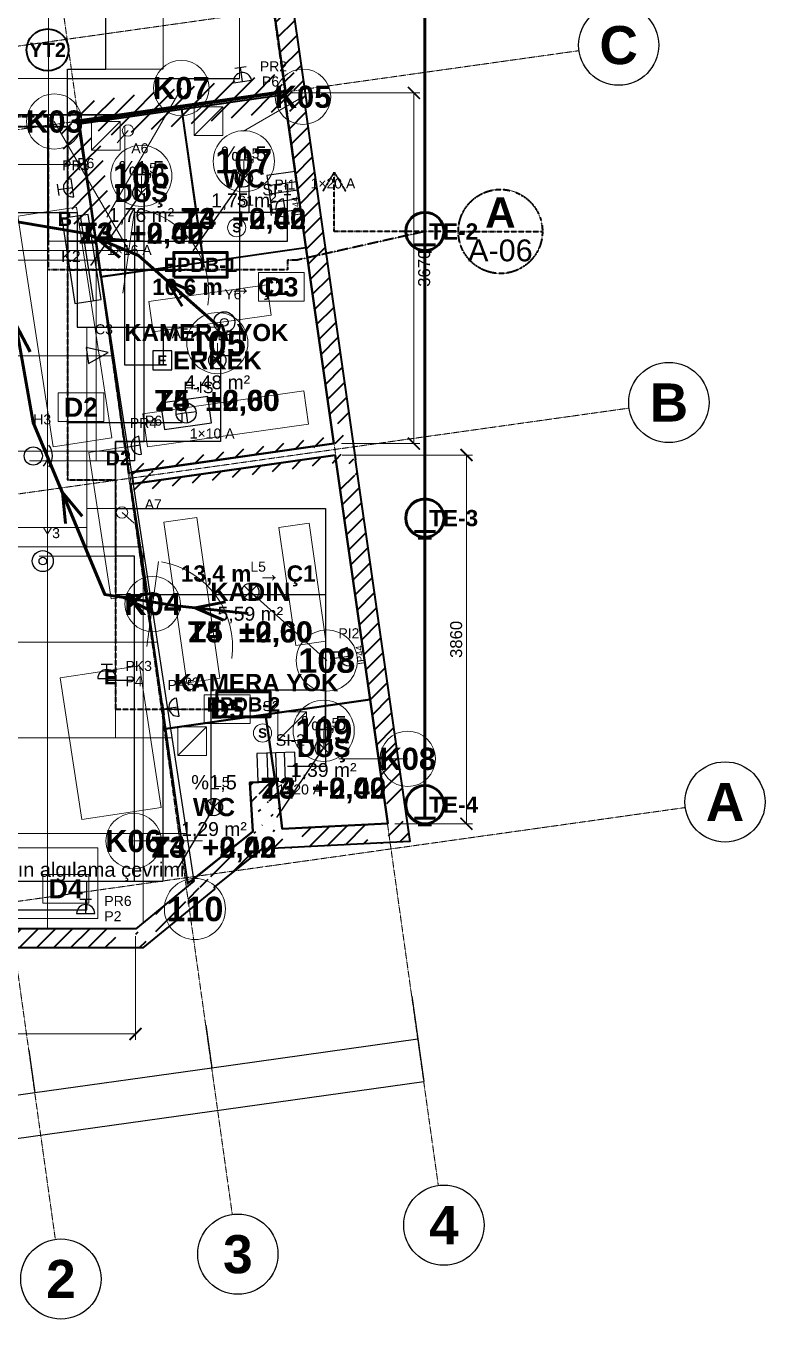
# Model space of a CAD drawing. Header units: millimetres. Extents: x -4770 to 15512, y -5017 to 16972.
# Drawn here: x 7772 to 15512, y -4085 to 9452 of the extents above; entities that cross this region are included whole.
import ezdxf
from ezdxf.enums import TextEntityAlignment as Align

# ---------------------------------------------------------------- set-up
doc = ezdxf.new("R2010")
doc.units = ezdxf.units.MM
doc.linetypes.add('DASHDOT', pattern=[3.556, 2.54, -0.508, 0, -0.508])
doc.linetypes.add('DASHED', pattern=[1.524, 1.27, -0.254])
for name, color, linetype, lineweight in [('A-DUVAR-MEVCUT', 8, 'Continuous', 35), ('A-DUVAR-YENI', 1, 'Continuous', 35), ('A-EKIPMAN', 9, 'Continuous', 18), ('A-KAPI', 8, 'Continuous', 18), ('A-KESIT-HAT', 1, 'DASHDOT', 35), ('A-MAHAL', 250, 'Continuous', 18), ('A-MOBILYA', 9, 'Continuous', 18), ('A-TAVAN-KAPAK', 150, 'Continuous', 18), ('A-TAVAN-SINIR', 150, 'Continuous', 25), ('A-TAVAN-YAZI', 150, 'Continuous', 13), ('A-YANGIN-EKIP', 1, 'Continuous', 35), ('A-YANGIN-KACIS', 3, 'Continuous', 50), ('A-YAZI', 7, 'Continuous', 13), ('A-ZEMIN-DERZ', 253, 'Continuous', 13), ('A-ZEMIN-SINIR', 30, 'Continuous', 25), ('A-ZEMIN-YAZI', 30, 'Continuous', 13), ('E-AYD-ACIL', 3, 'Continuous', 25), ('E-AYD-ANAHTAR', 2, 'Continuous', 18), ('E-AYD-DOWNLIGHT', 2, 'Continuous', 25), ('E-AYD-LINYE', 2, 'Continuous', 25), ('E-AYD-SORTI', 2, 'DASHED', 18), ('E-KUVVET-CIHAZ', 5, 'Continuous', 25), ('E-KUVVET-LINYE', 5, 'Continuous', 25), ('E-KUVVET-PRIZ', 5, 'Continuous', 25), ('E-TOPRAK-BARA', 3, 'Continuous', 50), ('E-TOPRAK-ELEKTROT', 3, 'Continuous', 50), ('E-TOPRAK-ILETKEN', 3, 'DASHDOT', 35), ('E-TOPRAK-SERIT', 3, 'Continuous', 50), ('E-TOPRAK-YAZI', 3, 'Continuous', 13), ('E-YAZI', 7, 'Continuous', 13), ('E-ZAYIF-KAMERA', 6, 'Continuous', 25), ('E-ZAYIF-LINYE', 6, 'DASHED', 13), ('E-ZAYIF-SES', 6, 'Continuous', 25), ('E-ZAYIF-TAVA', 6, 'Continuous', 18), ('E-ZAYIF-YANGIN', 1, 'Continuous', 25), ('G-AKS-BALON', 8, 'Continuous', 25), ('G-AKS-HAT', 8, 'DASHDOT', 18), ('G-OLCU', 7, 'Continuous', 13), ('G-OLCU-ZINCIR', 7, 'Continuous', 13)]:
    doc.layers.add(name, color=color, linetype=linetype, lineweight=lineweight)
doc.styles.add('GYM', font='arial.ttf')
doc.styles.add('GYM-B', font='arialbd.ttf')
doc.styles.add('OpenSansCondensed-Light', font='OpenSansCondensed-Light.ttf')
doc.dimstyles.new('EZDXF', dxfattribs={"dimtxt": 0.25, "dimasz": 0.175, "dimexe": 0.375, "dimexo": 0.125, "dimgap": 0.1, "dimtad": 1, "dimlfac": 100, "dimzin": 12, "dimdsep": 46, "dimtxsty": 'OpenSansCondensed-Light', "dimblk": 'ARCHTICK', "dimcen": 2.5, "dimazin": 3, "dimtfac": 0.5, "dimtmove": 2, "dimatfit": 3})
doc.dimstyles.new('GYM-50', dxfattribs={"dimscale": 50, "dimtxt": 2.5, "dimasz": 2.5, "dimexe": 1.25, "dimexo": 1.5, "dimgap": 0.9, "dimtad": 1, "dimdec": 0, "dimtxsty": 'GYM', "dimblk": 'ARCHTICK', "dimcen": 2.5, "dimclrd": 7, "dimclre": 7, "dimclrt": 7, "dimazin": 3, "dimtfac": 1, "dimtmove": 0, "dimatfit": 3, "dimlwd": 18, "dimlwe": 13})

# ---------------------------------------------------------------- blocks, each defined once
blk = doc.blocks.new('_ARCHTICK')
at = {"color": 0, "linetype": 'BYBLOCK', "const_width": 0.15}
blk.add_lwpolyline([(-0.5, -0.5), (0.5, 0.5)], dxfattribs=at)
blk = doc.blocks.new('E_DOWNLIGHT')
for p, q in [((-64, -64), (64, 64)), ((-64, 64), (64, -64))]:
    blk.add_line(p, q)
blk.add_circle((0, 0), 90)
at = {"style": 'GYM'}
blk.add_attdef('LINYE', (0, 210), '', height=105, dxfattribs=at)
blk = doc.blocks.new('E_ACIL')
blk.add_lwpolyline([(-100, -100), (100, -100), (100, 100), (-100, 100)], close=True)
at = {"style": 'GYM-B'}
blk.add_text('E', height=110, dxfattribs=at).set_placement((0, 0), align=Align.MIDDLE_CENTER)
at = {"style": 'GYM'}
blk.add_attdef('KOD', (0, 230), '', height=105, dxfattribs=at)
blk = doc.blocks.new('E_ANAHTAR')
blk.add_line((0, 0), (130, 110))
blk.add_circle((0, 0), 60)
at = {"style": 'GYM'}
blk.add_attdef('KOD', (0, 240), '', height=105, dxfattribs=at)
blk = doc.blocks.new('E_SENSOR')
blk.add_circle((0, 0), 95)
at = {"style": 'GYM-B'}
blk.add_text('S', height=100, dxfattribs=at).set_placement((0, 0), align=Align.MIDDLE_CENTER)
at = {"style": 'GYM'}
blk.add_attdef('KOD', (0, 230), '', height=105, dxfattribs=at)
blk = doc.blocks.new('E_PRIZ')
for p, q in [((-60, 150), (60, 150)), ((0, 0), (0, 150)), ((-95, 0), (95, 0))]:
    blk.add_line(p, q)
blk.add_arc((0, 0), 95, 0, 180)
at = {"style": 'GYM'}
for tag, p in [('KOD', (195, 80)), ('LINYE', (195, -80))]:
    blk.add_attdef(tag, p, '', height=105, dxfattribs=at)
blk = doc.blocks.new('E_PRIZ_IP44')
for p, q in [((-60, 150), (60, 150)), ((0, 0), (0, 150)), ((-95, 0), (95, 0))]:
    blk.add_line(p, q)
blk.add_arc((0, 0), 95, 0, 180)
at = {"style": 'GYM'}
blk.add_text('IP44', height=70, dxfattribs=at).set_placement((0, -120), align=Align.MIDDLE_CENTER)
blk.add_attdef('KOD', (205, 80), '', height=105, dxfattribs=at)
blk = doc.blocks.new('M_KLIMA_IC')
blk.add_line((-450, -60), (450, -60))
blk.add_lwpolyline([(-450, -140), (450, -140), (450, 140), (-450, 140)], close=True)
at = {"style": 'GYM'}
for tag, p, height in [('KOD', (0, 215), 120), ('KAPASITE', (0, -270), 105)]:
    blk.add_attdef(tag, p, '', height=height, dxfattribs=at)
blk = doc.blocks.new('M_ISITICI')
for p, q in [((-90, -150), (-90, 150)), ((0, -150), (0, 150)), ((90, -150), (90, 150))]:
    blk.add_line(p, q)
blk.add_lwpolyline([(-200, -150), (200, -150), (200, 150), (-200, 150)], close=True)
at = {"style": 'GYM'}
for tag, p, height in [('KOD', (0, 225), 120), ('GUC', (0, -285), 105)]:
    blk.add_attdef(tag, p, '', height=height, dxfattribs=at)
blk = doc.blocks.new('M_FAN')
for q in [(-105, 0), (0, 105), (105, 0), (0, -105)]:
    blk.add_line((0, 0), q)
blk.add_lwpolyline([(-250, -140), (250, -140), (250, 140), (-250, 140)], close=True)
blk.add_circle((0, 0), 105)
at = {"style": 'GYM'}
for tag, p, height in [('KOD', (0, 210), 120), ('TANIM', (0, -270), 105)]:
    blk.add_attdef(tag, p, '', height=height, dxfattribs=at)
blk = doc.blocks.new('E_KAMERA')
blk.add_lwpolyline([(-110, -85), (110, 0), (-110, 85)], close=True)
at = {"style": 'GYM'}
blk.add_attdef('KOD', (0, 210), '', height=105, dxfattribs=at)
blk = doc.blocks.new('E_HOPARLOR')
blk.add_circle((0, 0), 95)
for radius, start, end in [(150, -45, 45), (200, -35, 35)]:
    blk.add_arc((0, 0), radius, start, end)
at = {"style": 'GYM'}
blk.add_attdef('KOD', (0, 330), '', height=105, dxfattribs=at)
blk = doc.blocks.new('E_DEDEKTOR')
for radius in [110, 40]:
    blk.add_circle((0, 0), radius)
at = {"style": 'GYM'}
blk.add_attdef('KOD', (0, 240), '', height=105, dxfattribs=at)

msp = doc.modelspace()

# ---------------------------------------------------------------- hatches: boundary and pattern name
at = {"layer": 'A-DUVAR-MEVCUT'}
h = msp.add_hatch(dxfattribs=at)
h.set_pattern_fill('ANSI31', scale=40)
h.paths.add_polyline_path([(11012, 4959), (11563, 1104), (11760.98784, 1132.29865), (11209.98784, 4987.29865)])
h.paths.add_polyline_path([(11353, 1092.99729), (11563, 1104), (11532.98444, 1314), (11735.01704, 1314), (11773, 1048.25716), (11773, 914.72839), (11377.37373, 894), (11353, 894)])
h.paths.add_polyline_path([(11563, 1104), (10456, 1046), (10466.46442, 846.27395), (11573.46442, 904.27395)])
h.paths.add_polyline_path([(10432.29032, 1256), (10456, 1046), (10666, 1057.00271), (10666, 856.72839), (10278.39157, 836.42009), (10275.47486, 862.25383), (10246, 838.72565), (10246, 1256)])
h.paths.add_polyline_path([(10456, 1046), (10400, 1542), (10201.26266, 1519.56191), (10257.26266, 1023.56191)])
h.paths.add_polyline_path([(10190, 1332), (10190, 1534.60563), (10400, 1542), (10423.70968, 1332)])
h.paths.add_polyline_path([(10400, 1542), (10116, 1532), (10123.03789, 1332.12387), (10407.03789, 1342.12387)])
h.paths.add_polyline_path([(10326, 1322), (10129.89105, 1322), (10116, 1532), (10326, 1539.39437)])
h.paths.add_polyline_path([(10116, 1532), (10150, 1018), (10349.56388, 1031.20072), (10315.56388, 1545.20072)])
h.paths.add_polyline_path([(9940, 850.36842), (10150, 1018), (10136.10895, 1228), (10360, 1228), (10360, 840.69587), (10278.39157, 836.42009), (10275.47486, 862.25383), (10207.50852, 808), (9940, 808)])
h.paths.add_polyline_path([(10150, 1018), (9527.47436, 521.07164), (9652.24609, 364.7642), (10274.77173, 861.69256)])
h.paths.add_polyline_path([(9317.47436, 322.81752), (9531, 498), (9527.47436, 521.07164), (9737.47436, 688.70322), (9737.47436, 408.70048), (9618.47696, 311.07164), (9317.47436, 311.07164)])
h.paths.add_polyline_path([(9527.47436, 521.07164), (9531, 498), (9728.70495, 528.21182), (9725.17931, 551.28346)])
h.paths.add_polyline_path([(9321, 325.71005), (9531, 498), (9527.47436, 521.07164), (9741, 691.51754), (9741, 411.59301), (9590.35551, 288), (9321, 288)])
h.paths.add_polyline_path([(9531, 498), (8924, 0), (9050.85552, -154.62108), (9657.85552, 343.37892)])
h.paths.add_polyline_path([(9134, -86.40699), (8995.54426, -200), (8714, -200), (8714, 0), (8924, 0), (9134, 172.28995)])
h.paths.add_polyline_path([(8924, 0), (3241, 0), (3241, -200), (8924, -200)])
h.paths.add_polyline_path([(3067.59807, 210), (3241, 0), (3451, 0), (3451, -200), (3146.77475, -200), (3031, -59.78993), (3031, 210)])
h.paths.add_polyline_path([(3241, 0), (1957, 1555), (1802.78013, 1427.65703), (3086.78013, -127.34297)])
h.paths.add_polyline_path([(1858.5625, 1345), (1957, 1555), (2130.40193, 1345)])
h.paths.add_polyline_path([(1957, 1555), (1732, 1075), (1913.09179, 990.11322), (2138.09179, 1470.11322)])
h.paths.add_polyline_path([(1522, 904.11387), (1522, 1106.32697), (1732, 1075), (1830.4375, 1285), (1942, 1285), (1942, 1051.78408), (1854.44496, 865), (1784.19936, 865)])
h.paths.add_polyline_path([(1732, 1075), (579, 1247), (549.49132, 1049.18888), (1702.49132, 877.18888)])
h.paths.add_polyline_path([(557.26033, 1457), (579, 1247), (789, 1215.67303), (789, 1037), (631.19936, 1037), (396.03926, 1072.08026), (369, 1333.27294), (369, 1457)])
h.paths.add_polyline_path([(579, 1247), (0, 6840), (-198.93685, 6819.40561), (380.06315, 1226.40561)])
h.paths.add_polyline_path([(210, 6856.82218), (0, 6840), (21.73967, 6630), (-179.32916, 6630), (-210, 6926.27294), (-210, 7023.81848), (116.83741, 7050), (210, 7050)])
h.paths.add_polyline_path([(0, 6840), (1136, 6931), (1120.03003, 7130.36138), (-15.96997, 7039.36138)])
h.paths.add_polyline_path([(1094.75781, 7141), (1136, 6931), (926, 6914.17782), (926, 7141)])
h.paths.add_polyline_path([(1136, 6931), (853, 8372), (656.74886, 8333.45796), (939.74886, 6892.45796)])
h.paths.add_polyline_path([(1063, 8394.4824), (853, 8372), (894.24219, 8162), (690.42172, 8162), (643, 8403.46539), (643, 8550.6605), (935.73101, 8582), (1063, 8582)])
h.paths.add_polyline_path([(853, 8372), (6392, 8965), (6370.70986, 9163.8636), (831.70986, 8570.8636)])
h.paths.add_polyline_path([(6359.19864, 9175), (6392, 8965), (6182, 8942.5176), (6182, 9175)])
h.paths.add_polyline_path([(6392, 8965), (5840, 12499), (5642.39599, 12468.13486), (6194.39599, 8934.13486)])
h.paths.add_polyline_path([(6050, 12524.49073), (5840, 12499), (5872.80136, 12289), (5670.37631, 12289), (5630, 12547.49617), (5630, 12674.9773), (5910.28884, 12709), (6050, 12709)])
h.paths.add_polyline_path([(5840, 12499), (9885, 12990), (9860.90001, 13188.54267), (5815.90001, 12697.54267)])
h.paths.add_polyline_path([(9915.16355, 12780), (9885, 12990), (9675, 12964.50927), (9675, 13165.9773), (9955.28884, 13200), (10056.88905, 13200), (10095, 12934.6698), (10095, 12780)])
h.paths.add_polyline_path([(9885, 12990), (10491, 8771), (10688.96826, 8799.43536), (10082.96826, 13018.43536)])
h.paths.add_polyline_path([(10500.33896, 8561), (10473, 8753), (10281, 8725.32836), (10281, 8741.19293), (10491, 8771), (10460.83645, 8981), (10662.88905, 8981), (10701, 8715.6698), (10701, 8598.80247), (10697.05334, 8598.24229), (10701, 8570.52514), (10701, 8561)])
h.paths.add_polyline_path([(10491, 8771), (8314, 8462), (8342.10598, 8263.98471), (10519.10598, 8572.98471)])
h.paths.add_polyline_path([(8524, 8472.10401), (8329, 8444), (8356.21177, 8252), (8346.09066, 8252), (8314, 8462), (8524, 8491.80707)])
h.paths.add_polyline_path([(8314, 8462), (8485.61987, 7338.92633), (8683.32482, 7369.13815), (8511.70495, 8492.21182)])
h.paths.add_polyline_path([(8455.85699, 7548.92633), (8485.61987, 7338.92633), (8453.52921, 7548.92633)])
h.paths.add_polyline_path([(8485.61987, 7338.92633), (8329, 8444), (8130.97892, 8415.93487), (8287.59879, 7310.8612)])
h.paths.add_polyline_path([(8539, 8474.26586), (8329, 8444), (8358.76288, 8234), (8348.84129, 8234), (8314, 8462), (8539, 8493.93615)])
h.paths.add_polyline_path([(8329, 8444), (10473, 8753), (10444.47015, 8950.95466), (8300.47015, 8641.95466)])
h.paths.add_polyline_path([(10502.90199, 8543), (10473, 8753), (10263, 8722.73414), (10263, 8738.63803), (10491, 8771), (10463.4219, 8963), (10665.4745, 8963), (10683, 8840.98663), (10683, 8543)])
h.paths.add_polyline_path([(10473, 8753), (10996, 5080), (11194.00282, 5108.1937), (10671.00282, 8781.1937)])
h.paths.add_polyline_path([(11024.72088, 4870), (11012, 4959), (10786, 4926.84981), (10786, 5050.16768), (10996, 5080), (10966.09801, 5290), (11168.11534, 5290), (11206, 5023.93814), (11206, 4870)])
h.paths.add_polyline_path([(10996, 5080), (8876.81642, 4778.95156), (8904.94574, 4580.93959), (11024.12932, 4881.98803)])
h.paths.add_polyline_path([(9086.81642, 4685.12827), (8895.31677, 4657.88601), (8876.81642, 4778.95156), (9086.81642, 4808.78389)])
h.paths.add_polyline_path([(8876.81642, 4778.95156), (8895.31677, 4657.88601), (9093.02171, 4688.09783), (9074.52136, 4809.16338)])
h.paths.add_polyline_path([(9105.31677, 4687.76008), (8895.31677, 4657.88601), (8876.81642, 4778.95156), (9105.31677, 4811.41202)])
h.paths.add_polyline_path([(8895.31677, 4657.88601), (11012, 4959), (10983.8321, 5157.00649), (8867.14886, 4855.8925)])
h.paths.add_polyline_path([(11042.01556, 4749), (11012, 4959), (10802, 4929.12593), (10802, 5052.44061), (10996, 5080), (10983.32725, 5169), (11185.34458, 5169), (11222, 4911.57103), (11222, 4910.09728), (11221.04179, 4909.96115), (11222, 4903.25716), (11222, 4749)])

# ---------------------------------------------------------------- linework, layer by layer
msp.add_lwpolyline([(11221.04179, 4909.96115), (11791.94357, 915.72091), (10278.39157, 836.42009), (10275.47486, 862.25383), (9742.65371, 436.93168), (9745.91018, 415.62146), (8995.54426, -200), (3146.77475, -200), (2003.97522, 1183.99787), (1849.85398, 855.2059), (396.03926, 1072.08026), (-220.01508, 7023.01622), (896.54259, 7112.45878), (614.68743, 8547.62938), (6162.00312, 9141.51965), (5610.45834, 12672.60525), (10055.14799, 13212.12135), (10717.45096, 8601.13749), (10697.05334, 8598.24229), (11222.20569, 4910.1265)], close=True, dxfattribs=at)
msp.add_lwpolyline([(9885, 12990), (10491, 8771), (8314, 8462), (8485.61987, 7338.92633), (8329, 8444), (10473, 8753), (10996, 5080), (8876.81642, 4778.95156), (8895.31677, 4657.88601), (11012, 4959), (11563, 1104), (10456, 1046), (10400, 1542), (10116, 1532), (10150, 1018), (9527.47436, 521.07164), (9531, 498), (8924, 0), (3241, 0)], dxfattribs=at)
at = {"layer": 'A-DUVAR-YENI'}
for points in [[(10473, 8753), (8329, 8444), (8849, 4775), (10996, 5080)], [(10475.81937, 8733.19972), (10704.18837, 7129.37691), (9632.65354, 6976.80062), (9404.28454, 8580.62343)], [(9403.29452, 8580.48246), (9631.66352, 6976.65965), (8558.61802, 6823.86825), (8331.29042, 8427.83935)], [(11012, 4959), (8868, 4654), (9466, 472), (10150, 1018), (10116, 1532), (10400, 1542), (10456, 1046), (11563, 1104)], [(11377.47369, 2402.01073), (11563, 1104), (10456, 1046), (10400, 1542), (10381.78418, 1541.3586), (10281.13339, 2245.24089)], [(10280.14346, 2245.09933), (10380.77907, 1541.32321), (10116, 1532), (10150, 1018), (9496.83309, 496.61238), (9463.16892, 491.79861), (9233.85158, 2095.4861)]]:
    msp.add_lwpolyline(points, close=True, dxfattribs=at)
at = {"layer": 'A-EKIPMAN'}
for points in [[(8301.8949, 7552.8534), (7689.02869, 7459.07169), (8058.1051, 5047.1466), (8670.97131, 5140.92831)], [(8815.52917, 5045.57862), (8430.01656, 4986.5869), (8664.47083, 3454.42138), (9049.98344, 3513.4131)], [(9188.61305, 1272.15913), (8961.72182, 2754.89996), (8131.38695, 2627.84087), (8358.27818, 1145.10004)], [(8525, 110), (8525, 850), (6075, 850), (6075, 110)]]:
    msp.add_lwpolyline(points, close=True, dxfattribs=at)
at = {"layer": 'A-KAPI'}
for p, q in [((8787.3721, 6654.37937), (8912.6279, 7545.62063)), ((9037.3721, 2954.37937), (9162.6279, 3845.62063))]:
    msp.add_line(p, q, dxfattribs=at)
for centre in [(8787.3721, 6654.37937), (9037.3721, 2954.37937)]:
    msp.add_arc(centre, 900, -8, 80, dxfattribs=at)
at = {"layer": 'A-KESIT-HAT'}
for p, q in [((11000, 7920), (10880, 7720)), ((11000, 7300), (11000, 7920)), ((11000, 7920), (11120, 7720)), ((12300, 7300), (11000, 7300)), ((12300, 7300), (13180, 7300))]:
    msp.add_line(p, q, dxfattribs=at)
msp.add_circle((12740, 7300), 440, dxfattribs=at)
at = {"layer": 'A-MAHAL'}
for p, q in [((8620, 7450), (9400, 8800.99963)), ((10050, 8350), (10673.53829, 8710)), ((8850, 7100), (8070, 8450.99963)), ((10054.23645, 7855.00017), (10054.23645, 8035.00017)), ((8981.23664, 7702.2495), (8981.23664, 7882.2495)), ((9777.09054, 5951.43909), (9777.09054, 6131.43909)), ((10122.70129, 3528.50033), (10922.70129, 2808.50033)), ((9100, 3400), (9100, 3400)), ((10890.77574, 1893.62044), (10890.77574, 2073.62044)), ((11050, 1780), (11770, 1780)), ((9620, 920), (8900, 920))]:
    msp.add_line(p, q, dxfattribs=at)
for points in [[(10207.46134, 6570), (10687.46134, 6570), (10687.46134, 6870), (10207.46134, 6870)], [(8110, 5310), (8590, 5310), (8590, 5610), (8110, 5610)], [(9640, 2150), (10120, 2150), (10120, 2450), (9640, 2450)], [(7950, 270), (8430, 270), (8430, 570), (7950, 570)]]:
    msp.add_lwpolyline(points, close=True, dxfattribs=at)
for centre, radius in [((9400, 8800.99963), 290), ((10673.53829, 8710), 290), ((8070, 8450.99963), 290), ((10054.23645, 8035.00017), 320), ((8981.23664, 7882.2495), 320), ((9777.09054, 6131.43909), 320), ((9100, 3400), 290), ((10922.70129, 2808.50033), 320), ((10890.77574, 2073.62044), 320), ((11770, 1780), 290), ((8900, 920), 290), ((9542.088, 208.58984), 320)]:
    msp.add_circle(centre, radius, dxfattribs=at)
at = {"layer": 'A-MOBILYA'}
for points in [[(9058.45138, 6566.50755), (9103.4583, 6249.68839), (10341.03313, 6425.49665), (10296.02621, 6742.31581)], [(8998.13474, 5391.34292), (9047.36105, 5044.82197), (10730.46282, 5283.9212), (10681.23651, 5630.44215)], [(9561.81032, 4306.5688), (9215.33462, 4257.02493), (9455.97628, 2574.143), (9802.45197, 2623.68687)], [(10737.02973, 4247.3292), (10420.25195, 4202.03195), (10597.19435, 2964.61876), (10913.97212, 3009.91602)]]:
    msp.add_lwpolyline(points, close=True, dxfattribs=at)
at = {"layer": 'A-TAVAN-KAPAK'}
for p, q in [((9534.28454, 8303.19972), (9834.28454, 8603.19972)), ((8461.29042, 8150.48246), (8761.29042, 8450.48246)), ((10411.13339, 1972.01073), (10711.13339, 2272.01073)), ((9363.85158, 1815.09933), (9663.85158, 2115.09933))]:
    msp.add_line(p, q, dxfattribs=at)
for points in [[(9534.28454, 8303.19972), (9834.28454, 8303.19972), (9834.28454, 8603.19972), (9534.28454, 8603.19972)], [(8461.29042, 8150.48246), (8761.29042, 8150.48246), (8761.29042, 8450.48246), (8461.29042, 8450.48246)], [(10411.13339, 1972.01073), (10711.13339, 1972.01073), (10711.13339, 2272.01073), (10411.13339, 2272.01073)], [(9363.85158, 1815.09933), (9663.85158, 1815.09933), (9663.85158, 2115.09933), (9363.85158, 2115.09933)]]:
    msp.add_lwpolyline(points, close=True, dxfattribs=at)
at = {"layer": 'A-TAVAN-SINIR'}
for points in [[(5550, 8520), (5550, 8874.85629), (6392, 8965), (5840, 12499), (9885, 12990), (10491, 8771), (8722.62783, 8520)], [(8924, 0), (7400, 0), (7400, 6700), (2600, 6700), (2600, 8559.03214), (5550, 8874.85629), (5550, 8520), (8722.62783, 8520), (8314, 8462), (9531, 498)], [(10475.81937, 8733.19972), (10704.18837, 7129.37691), (9632.65354, 6976.80062), (9404.28454, 8580.62343)], [(9403.29452, 8580.48246), (9631.66352, 6976.65965), (8558.61802, 6823.86825), (8331.29042, 8427.83935)], [(10996, 5080), (8849, 4775), (8558.75834, 6822.87818), (8558.75899, 6822.87824), (10704.32934, 7128.3869)], [(8868, 4654), (11012, 4959), (11377.3322, 2403.00067), (11377.33214, 2403.00066), (9233.71003, 2096.47603)], [(11377.47369, 2402.01073), (11563, 1104), (10456, 1046), (10400, 1542), (10381.78418, 1541.3586), (10281.13339, 2245.24089)], [(10280.14346, 2245.09933), (10380.77907, 1541.32321), (10116, 1532), (10150, 1018), (9496.83309, 496.61238), (9463.16892, 491.79861), (9233.85158, 2095.4861)]]:
    msp.add_lwpolyline(points, close=True, dxfattribs=at)
at = {"layer": 'A-YANGIN-EKIP'}
msp.add_circle((8000, 9200), 220, dxfattribs=at)
at = {"layer": 'A-YANGIN-KACIS'}
for p, q in [((8508.93562, 7234.4451), (8756.31596, 7027.20408)), ((8508.93562, 7234.4451), (8830.20211, 7203.88836)), ((9240.02919, 6794.09189), (9407.76251, 6518.39024)), ((9240.02919, 6794.09189), (9534.47039, 6661.9925)), ((7668.71864, 6327.26104), (7816.57481, 6040.40842)), ((8155.76923, 4566.15385), (8185.91141, 4244.8482)), ((8155.76923, 4566.15385), (8362.69088, 4318.50631)), ((8797.26069, 3468.43829), (9116.70155, 3514.30122)), ((8797.26069, 3468.43829), (9086.44462, 3325.19539)), ((9546.01534, 3359.0917), (9862.61623, 3421.61968)), ((9546.01534, 3359.0917), (9842.30361, 3231.18887))]:
    msp.add_line(p, q, dxfattribs=at)
for points in [[(9800, 6300), (8950, 7050), (8400, 7280), (6800, 7550), (4200, 6700), (2000, 5700), (450, 4350)], [(10100, 3300), (9350, 3380), (8600, 3500), (7850, 5300), (7550, 7000), (5000, 7500), (2200, 6100), (450, 4350)]]:
    msp.add_lwpolyline(points, dxfattribs=at)
at = {"layer": 'A-ZEMIN-DERZ'}
for p, q in [((8000, 0), (8000, 8520)), ((2600, 8000), (8384.59945, 8000)), ((2600, 7000), (8537.4121, 7000)), ((7400, 6000), (8690.22476, 6000)), ((7400, 5000), (8843.03742, 5000)), ((7400, 4000), (8995.85008, 4000)), ((9000, 62.35255), (9000, 3972.84306)), ((7400, 3000), (9148.66273, 3000)), ((7400, 2000), (9301.47539, 2000)), ((7400, 1000), (9454.28805, 1000)), ((7400, 0), (8924, 0))]:
    msp.add_line(p, q, dxfattribs=at)
at = {"layer": 'A-ZEMIN-SINIR'}
for p, q in [((9524.28454, 7096.80062), (10054.23645, 7855.00017)), ((8451.29042, 6943.86825), (8981.23664, 7702.2495)), ((10401.13339, 1166), (10890.77574, 1893.62044)), ((9353.85158, 611.79861), (9742.088, 1275))]:
    msp.add_line(p, q, dxfattribs=at)
for points in [[(5550, 8520), (5550, 8874.85629), (6392, 8965), (5840, 12499), (9885, 12990), (10491, 8771), (8722.62783, 8520)], [(8924, 0), (7400, 0), (7400, 6700), (2600, 6700), (2600, 8559.03214), (5550, 8874.85629), (5550, 8520), (8722.62783, 8520), (8314, 8462), (9531, 498)], [(10475.81937, 8733.19972), (10704.18837, 7129.37691), (9632.65354, 6976.80062), (9404.28454, 8580.62343)], [(9403.29452, 8580.48246), (9631.66352, 6976.65965), (8558.61802, 6823.86825), (8331.29042, 8427.83935)], [(10996, 5080), (8849, 4775), (8558.75834, 6822.87818), (8558.75899, 6822.87824), (10704.32934, 7128.3869)], [(8868, 4654), (11012, 4959), (11377.3322, 2403.00067), (11377.33214, 2403.00066), (9233.71003, 2096.47603)], [(11377.47369, 2402.01073), (11563, 1104), (10456, 1046), (10400, 1542), (10381.78418, 1541.3586), (10281.13339, 2245.24089)], [(10280.14346, 2245.09933), (10380.77907, 1541.32321), (10116, 1532), (10150, 1018), (9496.83309, 496.61238), (9463.16892, 491.79861), (9233.85158, 2095.4861)]]:
    msp.add_lwpolyline(points, close=True, dxfattribs=at)
at = {"layer": 'E-AYD-LINYE'}
for p, q in [((8610, 9000), (8610, 10300)), ((8210, 7200), (8210, 9000)), ((8210, 9000), (8610, 9000)), ((2310, 8400), (8210, 8400)), ((8210, 8400), (8210, 7200)), ((10110, 7900), (10010, 7900)), ((10010, 7900), (10010, 6000)), ((10110, 7500), (10110, 7900)), ((9010, 7200), (9010, 7700)), ((9010, 7700), (9010, 7500)), ((5610, 7500), (8310, 7500)), ((8310, 7500), (8310, 6300)), ((9010, 7500), (10110, 7500)), ((8210, 7200), (9010, 7200)), ((8810, 7200), (8210, 7200)), ((8810, 5900), (8810, 7200)), ((8310, 6300), (9210, 6300)), ((9210, 6300), (9210, 5900)), ((10010, 6000), (9810, 6000)), ((9810, 6000), (9810, 5100)), ((9210, 5900), (8810, 5900)), ((9810, 5100), (8710, 5100)), ((8710, 5100), (8710, 3500)), ((8710, 3500), (10110, 3500)), ((10110, 3500), (10910, 3500)), ((10910, 3500), (10910, 1900)), ((10910, 2500), (9710, 2500)), ((9710, 2500), (9710, 1300)), ((10910, 1900), (10910, 2500))]:
    msp.add_line(p, q, dxfattribs=at)
at = {"layer": 'E-AYD-SORTI'}
for p, q in [((9210, 9000), (9210, 9600)), ((8210, 7200), (8210, 9000)), ((8210, 9000), (9210, 9000)), ((8810, 8400), (8810, 7200)), ((8810, 7200), (8210, 7200)), ((8810, 4400), (8410, 4400)), ((8410, 4400), (8410, 4200)), ((8410, 4200), (6210, 4200))]:
    msp.add_line(p, q, dxfattribs=at)
at = {"layer": 'E-KUVVET-LINYE'}
for p, q in [((8210, 7800), (8210, 8900)), ((8210, 8900), (10010, 8900)), ((2310, 8400), (8210, 8400)), ((2310, 8400), (8210, 8400)), ((2310, 8400), (8210, 8400)), ((2310, 8400), (8210, 8400)), ((2310, 8400), (8210, 8400)), ((8210, 8400), (8210, 7200)), ((8210, 8400), (8210, 7000)), ((8210, 8400), (8210, 7200)), ((8210, 8400), (8210, 4700)), ((8210, 8400), (8210, 5300)), ((8210, 7200), (8210, 7800)), ((10510, 7200), (10510, 7700)), ((10510, 7500), (8910, 7500)), ((8910, 7500), (8910, 4900)), ((10510, 7200), (10510, 7500)), ((9010, 7200), (8210, 7200)), ((8210, 7200), (10510, 7200)), ((8210, 7200), (10510, 7200)), ((9010, 5100), (9010, 7200)), ((8210, 7000), (8310, 7000)), ((8210, 5300), (9410, 5300)), ((9410, 5300), (9410, 5400)), ((8710, 3900), (8710, 5100)), ((8710, 5100), (9010, 5100)), ((8910, 4900), (8710, 4900)), ((8710, 4900), (8710, 4400)), ((8210, 4700), (8710, 4700)), ((8710, 4700), (8710, 4400)), ((8710, 4400), (10910, 4400)), ((8710, 4400), (10910, 4400)), ((10910, 4400), (10910, 2900)), ((10910, 4400), (10910, 1700)), ((8910, 3900), (8710, 3900)), ((8910, 500), (8910, 3900)), ((10910, 2900), (11110, 2900)), ((8910, 2600), (8610, 2600)), ((8910, 500), (8910, 2600)), ((9210, 500), (9210, 2300)), ((9210, 2300), (9410, 2300)), ((10910, 1700), (10510, 1700)), ((3210, 500), (8910, 500)), ((7310, 500), (8910, 500)), ((8410, 200), (8410, 500)), ((8410, 500), (9210, 500)), ((6010, 200), (8410, 200))]:
    msp.add_line(p, q, dxfattribs=at)
at = {"layer": 'E-TOPRAK-BARA'}
for points in [[(9320, 6820), (9880, 6820), (9880, 7080), (9320, 7080)], [(9770, 2220), (10330, 2220), (10330, 2480), (9770, 2480)]]:
    msp.add_lwpolyline(points, close=True, dxfattribs=at)
at = {"layer": 'E-TOPRAK-ELEKTROT'}
for p, q in [((11950, 7160), (11950, 7440)), ((11840, 7160), (12060, 7160)), ((11880, 7090), (12020, 7090)), ((11950, 4160), (11950, 4440)), ((11840, 4160), (12060, 4160)), ((11880, 4090), (12020, 4090)), ((11950, 1160), (11950, 1440)), ((11840, 1160), (12060, 1160)), ((11880, 1090), (12020, 1090))]:
    msp.add_line(p, q, dxfattribs=at)
for centre in [(11950, 7300), (11950, 4300), (11950, 1300)]:
    msp.add_circle(centre, 200, dxfattribs=at)
at = {"layer": 'E-TOPRAK-ILETKEN'}
msp.add_line((11950, 7300), (10610, 7000), dxfattribs=at)
for points in [[(10610, 7000), (10510, 7000), (10510, 6900), (8010, 6900), (8010, 8500), (3010, 8500), (3010, 7700), (2910, 7700)], [(2910, 7700), (2910, 8400), (8210, 8400), (8210, 6900), (9610, 6900)], [(2910, 7700), (2910, 8400), (8210, 8400), (8210, 4700), (8710, 4700), (8710, 2300), (10010, 2300)]]:
    msp.add_lwpolyline(points, dxfattribs=at)
at = {"layer": 'E-TOPRAK-SERIT'}
msp.add_lwpolyline([(11950, 10300), (11950, 7300), (11950, 4300), (11950, 1300)], dxfattribs=at)
at = {"layer": 'E-ZAYIF-LINYE'}
for p, q in [((5910, 7100), (9010, 7100)), ((9010, 7100), (9010, 6300)), ((9810, 6300), (8410, 6300)), ((8410, 6300), (8410, 3900)), ((9010, 6300), (9810, 6300)), ((8410, 3900), (7910, 3900)), ((7910, 3900), (8910, 3900)), ((8910, 3900), (8910, 500)), ((8910, 500), (4110, 500))]:
    msp.add_line(p, q, dxfattribs=at)
at = {"layer": 'E-ZAYIF-TAVA'}
for p, q in [((10010, 11300), (10010, 8900)), ((8010, 7200), (8010, 10300)), ((10010, 8900), (6510, 8900)), ((8510, 7200), (8010, 7200)), ((8510, 6000), (8510, 7200)), ((8510, 4900), (8510, 6000)), ((8710, 4900), (7810, 4900)), ((7810, 4900), (8510, 4900)), ((8710, 2000), (8710, 4900)), ((7310, 2000), (8710, 2000))]:
    msp.add_line(p, q, dxfattribs=at)
at = {"layer": 'G-AKS-BALON'}
for centre in [(13978.16993, 9250.74044), (14503.93786, 5509.70723), (15091.55678, 1328.58142), (12148.53164, -3101.41469), (9991.7138, -3404.53567), (8139.34795, -3664.86871)]:
    msp.add_circle(centre, 420, dxfattribs=at)
at = {"layer": 'G-AKS-HAT'}
for p, q in [((12090.07894, -2685.5021), (9444.87559, 16136.0977)), ((9933.2611, -2988.62308), (7288.05775, 15832.97672)), ((8080.89524, -3248.95612), (5435.6919, 15572.64368)), ((-3454.70232, 7673.86408), (13441.92041, 10048.52954)), ((-3334.36538, 6817.62228), (13562.25734, 9192.28774)), ((-2808.59745, 3076.58907), (14088.02527, 5451.25453)), ((-2220.97854, -1104.53675), (14675.64419, 1270.12871))]:
    msp.add_line(p, q, dxfattribs=at)

# ---------------------------------------------------------------- block references
at = {"layer": 'E-AYD-ACIL'}
msp.add_blockref('E_ACIL', (9200, 5950), dxfattribs=at).add_auto_attribs({'KOD': 'AA5'})
at = {"layer": 'E-AYD-ANAHTAR'}
ref = msp.add_blockref('E_ANAHTAR', (8842, 8356), dxfattribs=dict(at, rotation=188.2))
ref.add_attrib('KOD', 'A6', (8876.23094, 8118.4537), dxfattribs={"layer": '0', "height": 105, "style": 'GYM'})
for p, values in [((9980, 7340), {'KOD': 'S1'}), ((10250, 2050), {'KOD': 'S2'})]:
    msp.add_blockref('E_SENSOR', p, dxfattribs=at).add_auto_attribs(values)
ref = msp.add_blockref('E_ANAHTAR', (8779, 4359), dxfattribs=dict(at, rotation=278.1))
ref.add_attrib('KOD', 'A7', (9016.60568, 4392.8163), dxfattribs={"layer": '0', "height": 105, "style": 'GYM'})
at = {"layer": 'E-AYD-DOWNLIGHT'}
for p in [(10054.23645, 7855.00017), (8981.23664, 7702.2495), (9777.09054, 5951.43909), (10122.70129, 3528.50033), (10890.77574, 1893.62044), (9742.088, 1275)]:
    msp.add_blockref('E_DOWNLIGHT', p, dxfattribs=at).add_auto_attribs({'LINYE': 'L5'})
at = {"layer": 'E-KUVVET-CIHAZ'}
ref = msp.add_blockref('M_ISITICI', (10470, 7710), dxfattribs=dict(at, rotation=98.1))
ref.add_attrib('KOD', 'SI-1', (10247.24468, 7678.29722), dxfattribs={"layer": '0', "height": 120, "style": 'GYM'})
ref.add_attrib('GUC', '1×20 A', (10752.15674, 7750.15685), dxfattribs={"layer": '0', "height": 105, "style": 'GYM'})
ref = msp.add_blockref('M_KLIMA_IC', (8354, 7012), dxfattribs=dict(at, rotation=98.7))
ref.add_attrib('KOD', 'K2', (8141.47381, 6979.47892), dxfattribs={"layer": '0', "height": 120, "style": 'GYM'})
ref.add_attrib('KAPASITE', '1×16 A', (8620.89335, 7052.84042), dxfattribs={"layer": '0', "height": 105, "style": 'GYM'})
ref = msp.add_blockref('M_FAN', (9450, 5400), dxfattribs=dict(at, rotation=8.1))
ref.add_attrib('KOD', 'F-IS', (9420.41074, 5607.90497), dxfattribs={"layer": '0', "height": 120, "style": 'GYM'})
ref.add_attrib('TANIM', '1×10 A', (9488.04333, 5132.69361), dxfattribs={"layer": '0', "height": 105, "style": 'GYM'})
ref = msp.add_blockref('M_ISITICI', (10395, 1692), dxfattribs=dict(at, rotation=2))
ref.add_attrib('KOD', 'SI-2', (10387.14761, 1916.86294), dxfattribs={"layer": '0', "height": 120, "style": 'GYM'})
ref.add_attrib('GUC', '1×20 A', (10404.94636, 1407.17361), dxfattribs={"layer": '0', "height": 105, "style": 'GYM'})
at = {"layer": 'E-KUVVET-PRIZ'}
ref = msp.add_blockref('E_PRIZ', (10040, 8869), dxfattribs=dict(at, rotation=8.1))
ref.add_attrib('KOD', 'PR2', (10221.78251, 8975.67763), dxfattribs={"layer": '0', "height": 105, "style": 'GYM'})
ref.add_attrib('LINYE', 'P6', (10244.32671, 8817.27385), dxfattribs={"layer": '0', "height": 105, "style": 'GYM'})
ref = msp.add_blockref('E_PRIZ', (8260, 7758), dxfattribs=dict(at, rotation=98.7))
ref.add_attrib('KOD', 'PR3', (8151.42463, 7938.65544), dxfattribs={"layer": '0', "height": 105, "style": 'GYM'})
ref.add_attrib('LINYE', 'P6', (8309.58365, 7962.85717), dxfattribs={"layer": '0', "height": 105, "style": 'GYM'})
ref = msp.add_blockref('E_PRIZ_IP44', (10483, 7547), dxfattribs=dict(at, rotation=98.1))
ref.add_attrib('KOD', 'PI1', (10374.91335, 7738.68275), dxfattribs={"layer": '0', "height": 105, "style": 'GYM'})
ref = msp.add_blockref('E_PRIZ', (8970, 5062), dxfattribs=dict(at, rotation=98.7))
ref.add_attrib('KOD', 'PR4', (8861.42463, 5242.65544), dxfattribs={"layer": '0', "height": 105, "style": 'GYM'})
ref.add_attrib('LINYE', 'P6', (9019.58365, 5266.85717), dxfattribs={"layer": '0', "height": 105, "style": 'GYM'})
ref = msp.add_blockref('E_PRIZ_IP44', (11152, 2850), dxfattribs=dict(at, rotation=98.1))
ref.add_attrib('KOD', 'PI2', (11043.91335, 3041.68275), dxfattribs={"layer": '0', "height": 105, "style": 'GYM'})
for p, values in [((8620, 2620), {'KOD': 'PK3', 'LINYE': 'P4'}), ((8399, 160), {'KOD': 'PR6', 'LINYE': 'P2'})]:
    msp.add_blockref('E_PRIZ', p, dxfattribs=at).add_auto_attribs(values)
ref = msp.add_blockref('E_PRIZ', (9363, 2321), dxfattribs=dict(at, rotation=98.7))
ref.add_attrib('KOD', 'PR5', (9254.42463, 2501.65544), dxfattribs={"layer": '0', "height": 105, "style": 'GYM'})
ref.add_attrib('LINYE', 'P2', (9412.58365, 2525.85717), dxfattribs={"layer": '0', "height": 105, "style": 'GYM'})
at = {"layer": 'E-ZAYIF-KAMERA'}
ref = msp.add_blockref('E_KAMERA', (8526, 6016), dxfattribs=dict(at, rotation=8.1))
ref.add_attrib('KOD', 'C3', (8496.41074, 6223.90497), dxfattribs={"layer": '0', "height": 105, "style": 'GYM'})
at = {"layer": 'E-ZAYIF-SES'}
msp.add_blockref('E_HOPARLOR', (7850, 4950), dxfattribs=at).add_auto_attribs({'KOD': 'H3'})
at = {"layer": 'E-ZAYIF-YANGIN'}
for p, values in [((9850, 6350), {'KOD': 'Y6'}), ((7950, 3850), {'KOD': 'Y3'})]:
    msp.add_blockref('E_DEDEKTOR', p, dxfattribs=at).add_auto_attribs(values)

# ---------------------------------------------------------------- texts
at = {"layer": 'A-EKIPMAN', "style": 'GYM-B'}
for s, p in [('B', (8180, 7432.8534)), ('D2', (8740, 4925.57862)), ('E', (8660, 2634.89996))]:
    msp.add_text(s, height=150, dxfattribs=at).set_placement(p, align=Align.MIDDLE_CENTER)
at = {"layer": 'A-KESIT-HAT'}
for s, height, style, p in [('A', 316.8, 'GYM-B', (12740, 7498)), ('A-06', 228.8, 'GYM', (12740, 7102))]:
    msp.add_text(s, height=height, dxfattribs=dict(at, style=style)).set_placement(p, align=Align.MIDDLE_CENTER)
at = {"layer": 'A-MAHAL', "style": 'GYM-B'}
for s, height, p in [('K07', 232, (9400, 8800.99963)), ('K05', 232, (10673.53829, 8710)), ('K03', 232, (8070, 8450.99963)), ('107', 256, (10054.23645, 8035.00017)), ('106', 256, (8981.23664, 7882.2495)), ('D3', 200, (10447.46134, 6720)), ('105', 256, (9777.09054, 6131.43909)), ('D2', 200, (8350, 5460)), ('K04', 232, (9100, 3400)), ('108', 256, (10922.70129, 2808.50033)), ('D5', 200, (9880, 2300)), ('109', 256, (10890.77574, 2073.62044)), ('K08', 232, (11770, 1780)), ('K06', 232, (8900, 920)), ('D4', 200, (8190, 420)), ('110', 256, (9542.088, 208.58984))]:
    msp.add_text(s, height=height, dxfattribs=at).set_placement(p, align=Align.MIDDLE_CENTER)
at = {"layer": 'A-TAVAN-YAZI', "style": 'GYM-B'}
for s, p in [('T3  +2,40', (10054.23645, 7435.00017)), ('T3  +2,40', (8981.23664, 7282.2495)), ('T4  +2,60', (9777.09054, 5531.43909)), ('T4  +2,60', (10122.70129, 3108.50033)), ('T3  +2,40', (10890.77574, 1473.62044)), ('T3  +2,40', (9742.088, 855))]:
    msp.add_text(s, height=220, dxfattribs=at).set_placement(p, align=Align.MIDDLE_CENTER)
at = {"layer": 'A-YANGIN-EKIP', "style": 'GYM-B'}
msp.add_text('YT2', height=150, dxfattribs=at).set_placement((8000, 9200), align=Align.MIDDLE_CENTER)
at = {"layer": 'A-YANGIN-KACIS', "style": 'GYM-B'}
for s, p in [('10,6 m → Ç1', (9800, 6720)), ('13,4 m → Ç1', (10100, 3720))]:
    msp.add_text(s, height=170, dxfattribs=at).set_placement(p, align=Align.MIDDLE_CENTER)
at = {"layer": 'A-YAZI'}
for s, height, style, p in [('WC', 190, 'GYM-B', (10054.23645, 7855.00017)), ('DUŞ', 190, 'GYM-B', (8981.23664, 7702.2495)), ('1,75 m²', 145, 'GYM', (10054.23645, 7625.00017)), ('1,76 m²', 145, 'GYM', (8981.23664, 7472.2495)), ('ERKEK', 190, 'GYM-B', (9777.09054, 5951.43909)), ('4,48 m²', 145, 'GYM', (9777.09054, 5721.43909)), ('KADIN', 190, 'GYM-B', (10122.70129, 3528.50033)), ('5,59 m²', 145, 'GYM', (10122.70129, 3298.50033)), ('DUŞ', 190, 'GYM-B', (10890.77574, 1893.62044)), ('1,39 m²', 145, 'GYM', (10890.77574, 1663.62044)), ('WC', 190, 'GYM-B', (9742.088, 1275)), ('1,29 m²', 145, 'GYM', (9742.088, 1045))]:
    msp.add_text(s, height=height, dxfattribs=dict(at, style=style)).set_placement(p, align=Align.MIDDLE_CENTER)
at = {"layer": 'A-ZEMIN-YAZI'}
for s, height, style, p in [('%1,5', 150, 'GYM', (10054.23645, 8115.00017)), ('%1,5', 150, 'GYM', (8981.23664, 7962.2495)), ('Z4  −0,02', 220, 'GYM-B', (10054.23645, 7435.00017)), ('Z4  −0,02', 220, 'GYM-B', (8981.23664, 7282.2495)), ('Z5  ±0,00', 220, 'GYM-B', (9777.09054, 5531.43909)), ('Z5  ±0,00', 220, 'GYM-B', (10122.70129, 3108.50033)), ('%1,5', 150, 'GYM', (10890.77574, 2153.62044)), ('%1,5', 150, 'GYM', (9742.088, 1535)), ('Z4  −0,02', 220, 'GYM-B', (10890.77574, 1473.62044)), ('Z4  −0,02', 220, 'GYM-B', (9742.088, 855))]:
    msp.add_text(s, height=height, dxfattribs=dict(at, style=style)).set_placement(p, align=Align.MIDDLE_CENTER)
at = {"layer": 'E-TOPRAK-YAZI', "style": 'GYM-B'}
for s, height, p in [('TE-2', 170, (12250, 7300)), ('EPDB-1', 150, (9600, 6950)), ('TE-3', 170, (12250, 4300)), ('EPDB-2', 150, (10050, 2350)), ('TE-4', 170, (12250, 1300))]:
    msp.add_text(s, height=height, dxfattribs=at).set_placement(p, align=Align.MIDDLE_CENTER)
at = {"layer": 'E-YAZI'}
for s, height, style, p in [('KAMERA YOK', 180, 'GYM-B', (9661.9429, 6242)), ('KAMERA YOK', 180, 'GYM-B', (10184.2467, 2578)), ('Z2 · JE-H(St)H 2×2×0,8 (FE180/E30) · yangın algılama çevrimi', 150, 'GYM', (6510, 620))]:
    msp.add_text(s, height=height, dxfattribs=dict(at, style=style)).set_placement(p, align=Align.MIDDLE_CENTER)
at = {"layer": 'G-AKS-BALON', "style": 'GYM-B'}
for s, p in [('C', (13978.16993, 9250.74044)), ('B', (14503.93786, 5509.70723)), ('A', (15091.55678, 1328.58142)), ('4', (12148.53164, -3101.41469)), ('3', (9991.7138, -3404.53567)), ('2', (8139.34795, -3664.86871))]:
    msp.add_text(s, height=399, dxfattribs=at).set_placement(p, align=Align.MIDDLE_CENTER)

# ---------------------------------------------------------------- dimensions: what is measured, and where the dimension line sits
at = {"layer": 'G-OLCU'}
for base, p1, p2 in [((11835, 8750), (10470, 8750), (11000, 5080)), ((12385, 1100), (11560, 1100), (11010, 4960))]:
    msp.add_linear_dim(base=base, p1=p1, p2=p2, angle=90, dimstyle='GYM-50', dxfattribs=at).render()
msp.add_linear_dim(base=(3240, -1100), p1=(3240, 0), p2=(8920, 0), dimstyle='GYM-50', dxfattribs=at).render()
at = {"layer": 'G-OLCU-ZINCIR'}
for base, p1, p2 in [((1292.35897, -3092.21235), (1167.10318, -2200.97108), (11811.73274, -704.96596)), ((9717.54279, -1453.70757), (9654.91489, -1008.08694), (11811.73274, -704.96596)), ((7865.17694, -1714.04061), (7802.54904, -1268.41998), (9654.91489, -1008.08694)), ((1229.73107, -2646.59171), (1167.10318, -2200.97108), (7802.54904, -1268.41998))]:
    msp.add_linear_dim(base=base, p1=p1, p2=p2, angle=8, dimstyle='EZDXF', dxfattribs=at).render()

doc.saveas('drawing.dxf')
